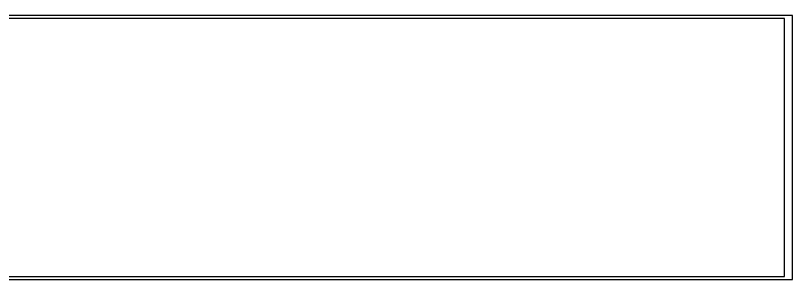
# Model space of a CAD drawing. Header units: millimetres. Extents: x -70.1 to 12, y -14.6 to 1.8.
# Drawn here: x 9.527 to 12, y 1 to 1.841 of the extents above; entities that cross this region are included whole.
import ezdxf

# ---------------------------------------------------------------- set-up
doc = ezdxf.new("R2010")
doc.units = ezdxf.units.MM
doc.header["$LTSCALE"] = 0.035
doc.layers.add('标注', color=132, linetype='Continuous')

msp = doc.modelspace()

# ---------------------------------------------------------------- linework, layer by layer
at = {"layer": '标注', "color": 1}
for p, q in [((12, 1.841), (0, 1.841)), ((11.975, 1.831), (0.025, 1.831)), ((11.975, 1.01), (11.975, 1.831)), ((12, 1), (12, 1.841)), ((0, 1), (12, 1)), ((0.025, 1.01), (11.975, 1.01))]:
    msp.add_line(p, q, dxfattribs=at)

doc.saveas('drawing.dxf')
